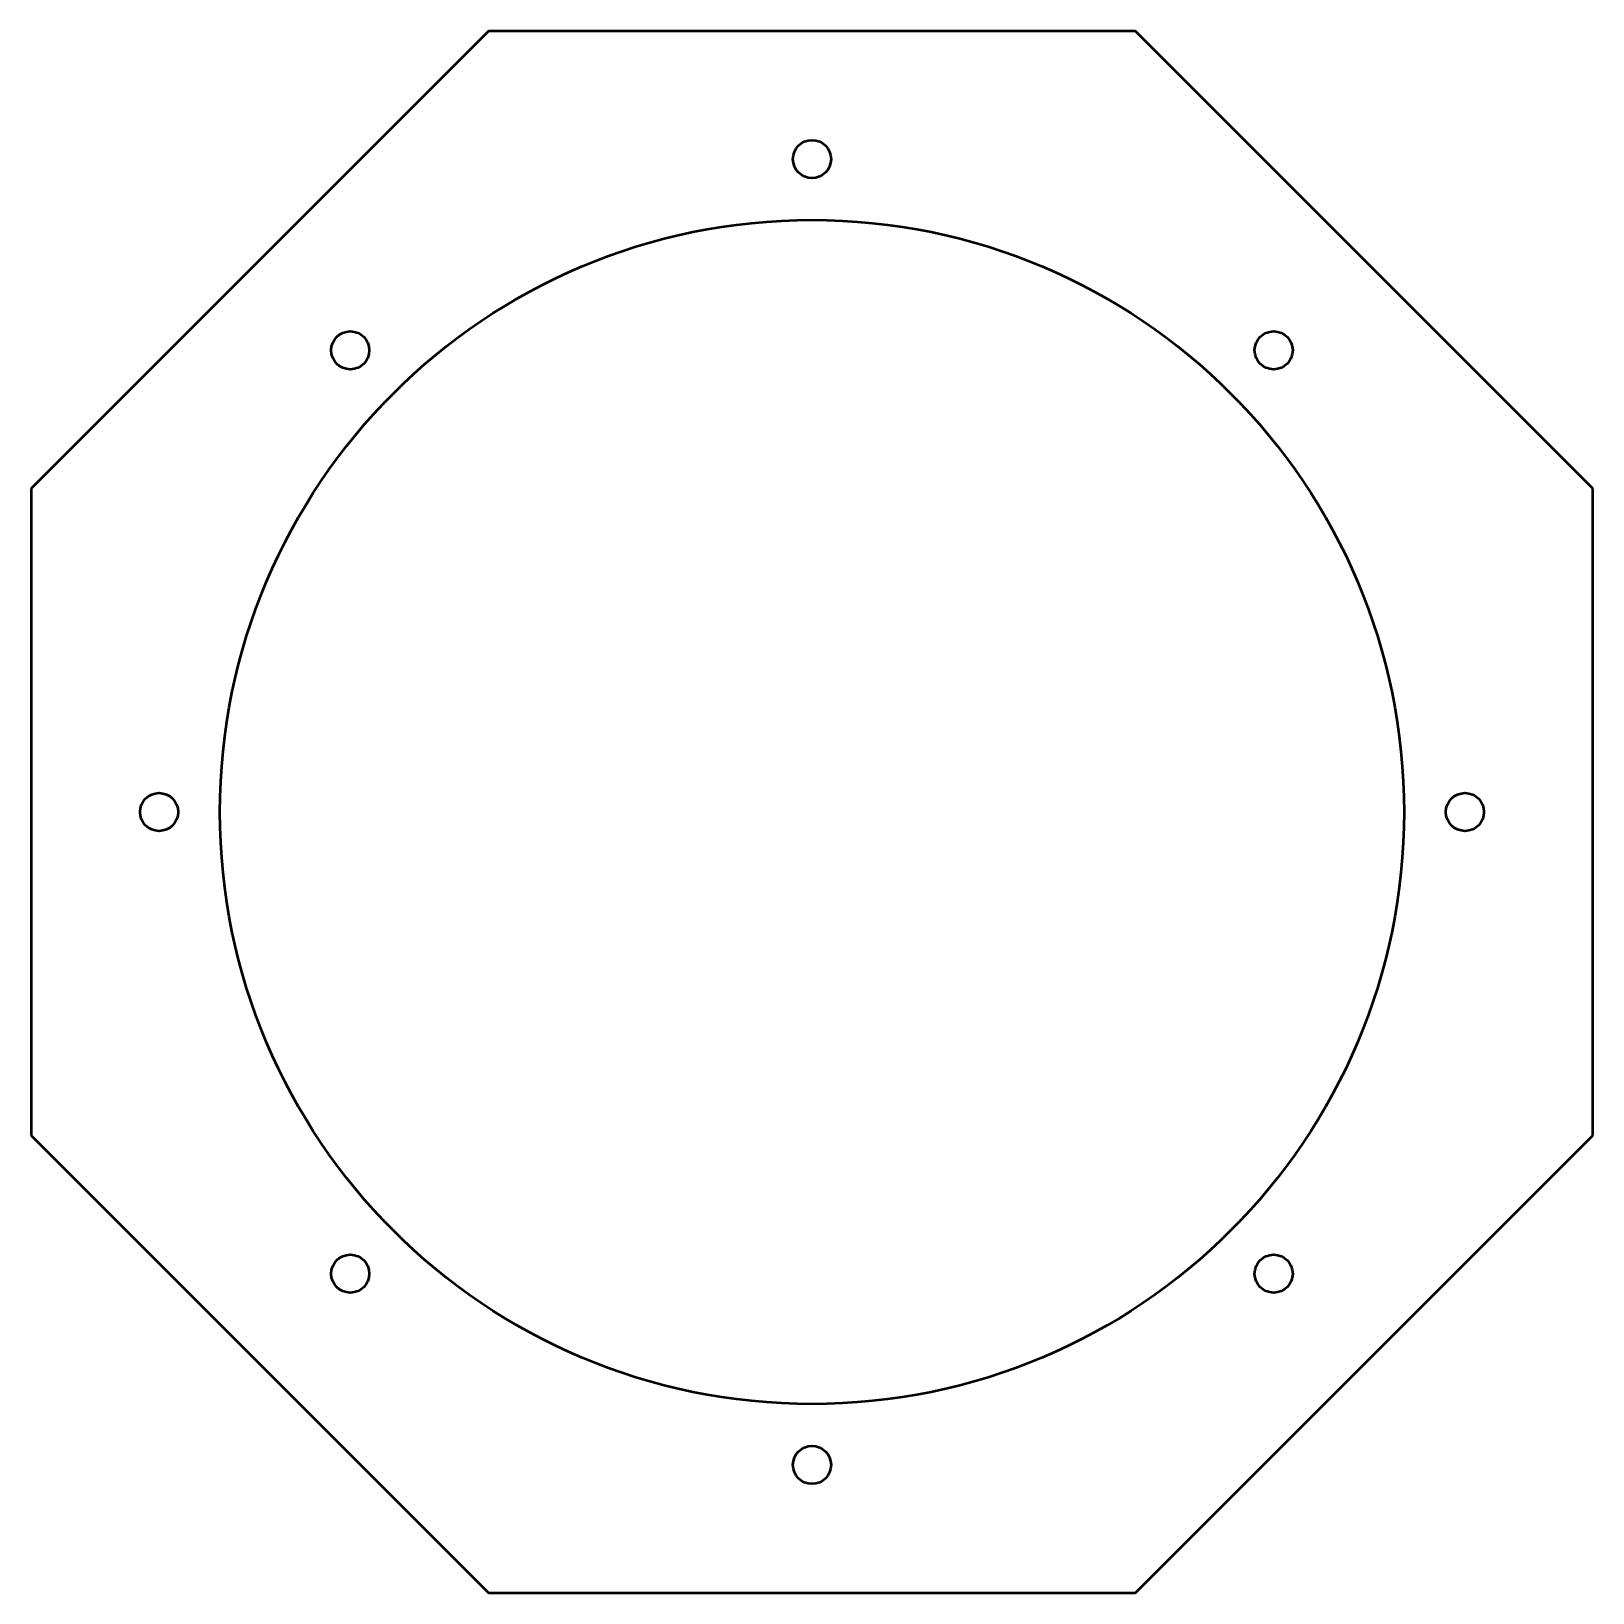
# Model space of a CAD drawing. Header units: millimetres. Extents: x 223 to 736, y 327 to 840.
import ezdxf

# ---------------------------------------------------------------- set-up
doc = ezdxf.new("R2010")
doc.units = ezdxf.units.MM
doc.header["$LTSCALE"] = 5
doc.layers.add('Visible (ISO)', color=7, linetype='Continuous', lineweight=50)

msp = doc.modelspace()

# ---------------------------------------------------------------- linework, layer by layer
at = {"layer": 'Visible (ISO)'}
for p, q in [((373.31, 840.41), (223.06, 690.16)), ((585.8, 840.41), (373.31, 840.41)), ((736.06, 690.16), (585.8, 840.41)), ((223.06, 690.16), (223.06, 477.66)), ((736.06, 477.66), (736.06, 690.16)), ((223.06, 477.66), (373.31, 327.41)), ((585.8, 327.41), (736.06, 477.66)), ((373.31, 327.41), (585.8, 327.41))]:
    msp.add_line(p, q, dxfattribs=at)
for centre, radius in [((479.56, 798.41), 6.25), ((479.56, 583.91), 194.5), ((327.88, 735.58), 6.25), ((631.23, 735.58), 6.25), ((265.06, 583.91), 6.25), ((694.06, 583.91), 6.25), ((327.88, 432.24), 6.25), ((631.23, 432.24), 6.25), ((479.56, 369.41), 6.25)]:
    msp.add_circle(centre, radius, dxfattribs=at)

doc.saveas('drawing.dxf')
